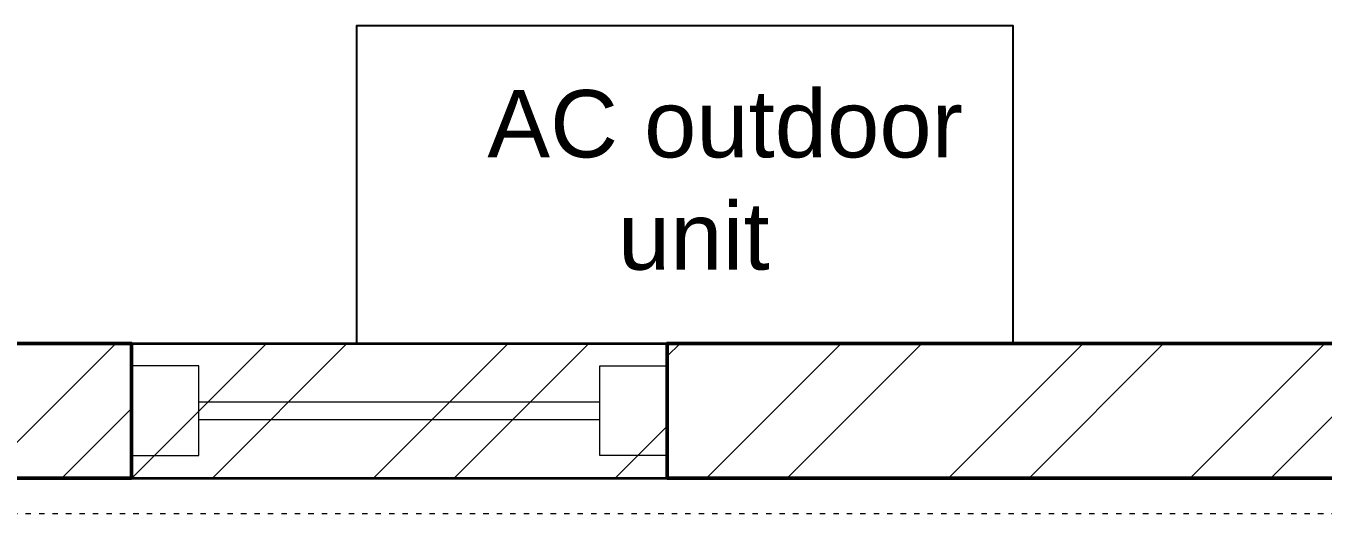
# Model space of a CAD drawing. Header units: millimetres. Extents: x 68727 to 319899, y -4876 to 265722.
# Drawn here: x 314626 to 316072, y 117050 to 117593 of the extents above; entities that cross this region are included whole.
import ezdxf

# ---------------------------------------------------------------- set-up
doc = ezdxf.new("R2010")
doc.units = ezdxf.units.MM
doc.linetypes.add('ACAD_ISO03W100', pattern=[30, 12, -18])
doc.linetypes.add('HIDDEN', pattern=[9.525, 6.35, -3.175])
for name, color, linetype, lineweight in [('HACH', 252, 'Continuous', 13), ('LS_DR_Plan Beam', 9, 'HIDDEN', 0), ('LS_DR_Wall', 7, 'Continuous', 35), ('LS_DR_Window', 30, 'Continuous', 5)]:
    doc.layers.add(name, color=color, linetype=linetype, lineweight=lineweight)
doc.layers.add('TEXTS', color=1, linetype='Continuous')
doc.styles.get("Standard").update_dxf_attribs({"font": 'arial.ttf'})
pattern_1 = [(45, (-526060.14, -97174.19), (-134.70384, 134.70384), []), (45, (-525970.34, -97174.19), (-134.70384, 134.70384), [])]

msp = doc.modelspace()

# ---------------------------------------------------------------- hatches: boundary and pattern name
at = {"layer": 'HACH'}
h = msp.add_hatch(dxfattribs=at)
h.set_pattern_fill('ANSI32', color=5, scale=20)
h.set_pattern_definition([(45, (141281.14, 34686.36), (-134.70384, 134.70384), []), (45, (141370.94, 34686.36), (-134.70384, 134.70384), [])])
h.paths.add_polyline_path([(313703.9, 117239.6), (314298.9, 117239.6), (314298.9, 117089.6), (313703.9, 117089.6)])
h.paths.add_polyline_path([(314743.9, 117239.6), (315340.9, 117239.6), (315340.9, 117089.6), (314743.9, 117089.6)])
h.paths.add_polyline_path([(316282.9, 117239.6), (316862.9, 117239.6), (316862.9, 117089.6), (316282.9, 117089.6)])
h = msp.add_hatch(dxfattribs=at)
h.set_pattern_fill('ANSI32', color=256, scale=20)
h.set_pattern_definition(pattern_1)
h.paths.add_polyline_path([(314743.9, 117239.6), (314298.9, 117239.6), (314298.9, 117089.6), (314483.9, 117089.6), (314743.9, 117089.6)])
h = msp.add_hatch(dxfattribs=at)
h.set_pattern_fill('ANSI32', color=256, scale=20)
h.set_pattern_definition(pattern_1)
h.paths.add_polyline_path([(316282.9, 117239.6), (315340.9, 117239.6), (315340.9, 117089.6), (316282.9, 117089.6)])

# ---------------------------------------------------------------- linework, layer by layer
msp.add_lwpolyline([(314994.6, 117239.6), (315726.2, 117239.6), (315726.2, 117593.1), (314994.6, 117593.1)], close=True)
at = {"color": 5}
msp.add_lwpolyline([(314743.9, 117239.6), (315340.9, 117239.6), (315340.9, 117089.6), (314743.9, 117089.6)], close=True, dxfattribs=at)
at = {"layer": 'LS_DR_Plan Beam', "linetype": 'ACAD_ISO03W100', "ltscale": 0.5}
msp.add_line((317331.9, 117049.6), (313473.9, 117049.6), dxfattribs=at)
at = {"layer": 'LS_DR_Wall', "color": 8, "ltscale": 0.25}
for p, q in [((314743.9, 117239.6), (315340.9, 117239.6)), ((314743.9, 117089.6), (315340.9, 117089.6))]:
    msp.add_line(p, q, dxfattribs=at)
at = {"layer": 'LS_DR_Wall', "lineweight": 50, "ltscale": 0.25}
msp.add_lwpolyline([(314483.9, 117089.6), (314743.9, 117089.6), (314743.9, 117239.6), (314298.9, 117239.6), (314298.9, 117089.6), (314483.9, 117089.6)], dxfattribs=at)
msp.add_lwpolyline([(316282.9, 117239.6), (315340.9, 117239.6), (315340.9, 117089.6), (316282.9, 117089.6)], close=True, dxfattribs=at)
at = {"layer": 'LS_DR_Window', "ltscale": 0.25}
for points in [[(314743.9, 117214.6), (314743.9, 117114.6), (314818.9, 117114.6), (314818.9, 117214.6)], [(315340.9, 117214.6), (315340.9, 117114.6), (315265.9, 117114.6), (315265.9, 117214.6)]]:
    msp.add_lwpolyline(points, close=True, dxfattribs=at)
for points in [[(314818.9, 117174.6), (315265.9, 117174.6)], [(315265.9, 117154.6), (314818.9, 117154.6)]]:
    msp.add_lwpolyline(points, dxfattribs=at)

# ---------------------------------------------------------------- texts
at = {"layer": 'TEXTS', "linetype": 'Continuous', "lineweight": 25, "insert": (315140.4, 117521.7), "char_height": 75, "attachment_point": 1, "rotation": 360}
msp.add_mtext_dynamic_manual_height_columns('AC outdoor \\P     unit ', width=1370.22, gutter_width=12.5, heights=[0], dxfattribs=at)

doc.saveas('drawing.dxf')
